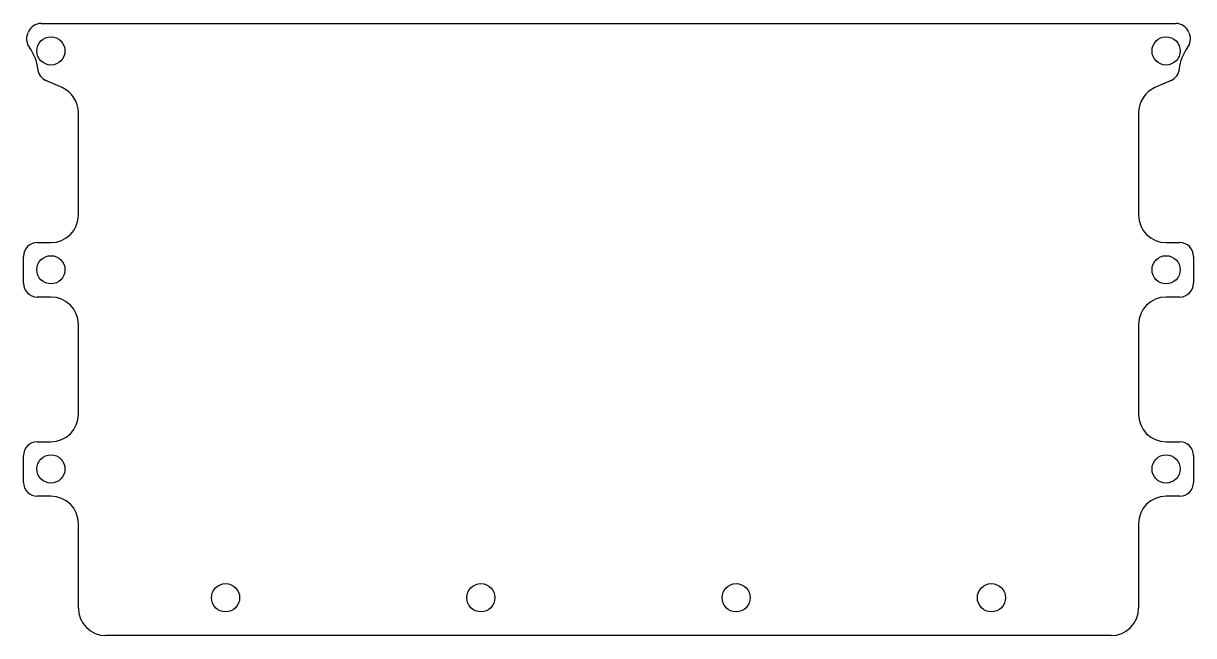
# Model space of a CAD drawing. Extents: x -42.6 to 42.6, y -19.4 to 25.1.
import ezdxf

# ---------------------------------------------------------------- set-up
doc = ezdxf.new("R2010")
doc.units = 0
doc.layers.get('0').update_dxf_attribs({"linetype": 'CONTINUOUS'})

msp = doc.modelspace()

# ---------------------------------------------------------------- linework, layer by layer
at = {"color": 7, "linetype": 'CONTINUOUS'}
for p, q in [((-41.26, 25.15), (41.26, 25.15)), ((-42.248, 24.374), (-42.187, 24.524)), ((42.187, 24.524), (42.248, 24.374)), ((-39.739, 20.484), (-40.92, 21.008)), ((40.92, 21.008), (39.739, 20.484)), ((-38.55, 11.216), (-38.55, 18.656)), ((38.55, 18.656), (38.55, 11.216)), ((-41.55, 9.216), (-40.55, 9.216)), ((40.55, 9.216), (41.55, 9.216)), ((-42.55, 6.262), (-42.55, 8.216)), ((42.55, 8.216), (42.55, 6.262)), ((-40.55, 5.262), (-41.55, 5.262)), ((41.55, 5.262), (40.55, 5.262)), ((-38.55, -3.262), (-38.55, 3.262)), ((38.55, 3.262), (38.55, -3.262)), ((-41.55, -5.262), (-40.55, -5.262)), ((40.55, -5.262), (41.55, -5.262)), ((-42.55, -8.216), (-42.55, -6.262)), ((42.55, -6.262), (42.55, -8.216)), ((-40.55, -9.216), (-41.55, -9.216)), ((41.55, -9.216), (40.55, -9.216)), ((-38.55, -17.35), (-38.55, -11.216)), ((38.55, -11.216), (38.55, -17.35)), ((36.55, -19.35), (-36.55, -19.35))]:
    msp.add_line(p, q, dxfattribs=at)
for centre in [(-40.55, 23.15), (40.55, 23.15), (-40.55, 7.239), (40.55, 7.239), (-40.55, -7.239), (40.55, -7.239), (-27.85, -16.6), (-9.283, -16.6), (9.283, -16.6), (27.85, -16.6)]:
    msp.add_circle(centre, 1.025, dxfattribs=at)
for centre, radius, start, end in [((-41.26, 24.15), 1, 90, 158.02162), ((41.26, 24.15), 1, 21.97838, 90), ((-41.321, 24), 1, 158.02162, 217.60199), ((41.321, 24), 1, 322.39801, 21.97838), ((-44.45, 21.59), 2.95, 4.82282, 37.60199), ((44.45, 21.59), 2.95, 142.39801, 175.17718), ((-40.514, 21.922), 1, 184.82282, 246.07125), ((40.514, 21.922), 1, 293.92875, 355.17718), ((-40.55, 18.656), 2, 0, 66.07125), ((40.55, 18.656), 2, 113.92875, 180), ((-40.55, 11.216), 2, 270, 0), ((40.55, 11.216), 2, 180, 270), ((-41.55, 8.216), 1, 90, 180), ((41.55, 8.216), 1, 0, 90), ((-41.55, 6.262), 1, 180, 270), ((41.55, 6.262), 1, 270, 0), ((-40.55, 3.262), 2, 0, 90), ((40.55, 3.262), 2, 90, 180), ((-40.55, -3.262), 2, 270, 0), ((40.55, -3.262), 2, 180, 270), ((-41.55, -6.262), 1, 90, 180), ((41.55, -6.262), 1, 0, 90), ((-41.55, -8.216), 1, 180, 270), ((41.55, -8.216), 1, 270, 0), ((-40.55, -11.216), 2, 0, 90), ((40.55, -11.216), 2, 90, 180), ((-36.55, -17.35), 2, 180, 270), ((36.55, -17.35), 2, 270, 0)]:
    msp.add_arc(centre, radius, start, end, dxfattribs=at)

doc.saveas('drawing.dxf')
